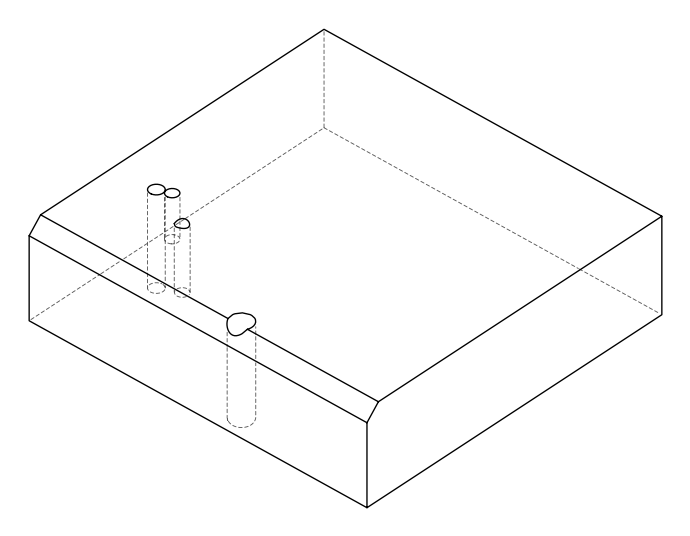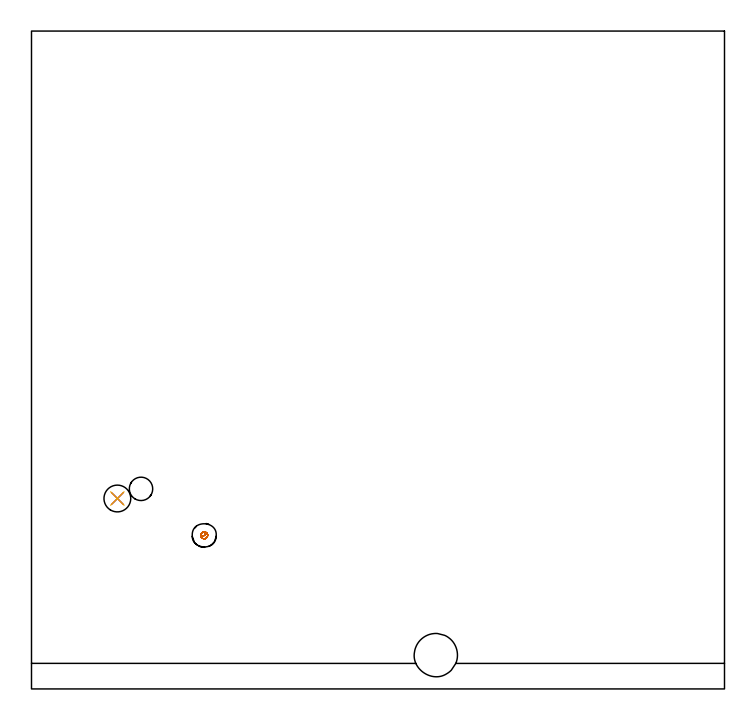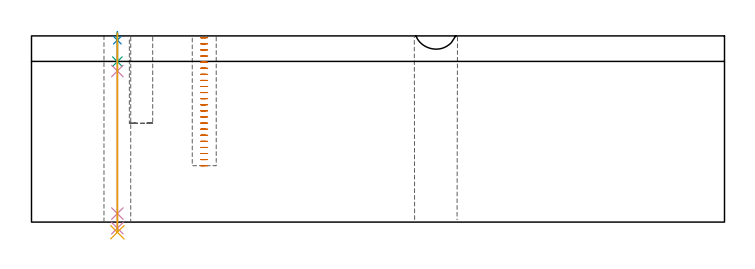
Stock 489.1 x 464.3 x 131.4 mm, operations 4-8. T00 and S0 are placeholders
(PLAN: 8 operations, 7 tool changes, 37 min)
(1 INDEXABLE_INSERT_DRILL_BLIND_HOLE_FROM_SOLID | STEP1POCKET | NXT0302_004 | 0.26 min | 13143 mm3)
(2 AREA_MILL | FG_CHAMFER_SURFACE | UGT0205_001 | 27.29 min | 79231 mm3)
(3 MILL_THROUGH_HOLE_FROM_SOLID_MATERIAL | STEP1HOLE_1 | NXT0201_007 | Circular | 5.91 min | 94864 mm3)
(4 MILL_BLIND_HOLE_FROM_SOLID_MATERIAL | STEP1POCKET_1 | NXT0201_011 | Spiral | 2.21 min | 20511 mm3)
(5 SPOT_DRILL | STEP1HOLE | NXT0321_9005460120000 | 0.05 min | 189 mm3)
(6 DRILL_BLIND_HOLE_INTO_CENTER | STEP1HOLE | NXT0301_092 | 0.08 min | 1729 mm3)
(7 GUN_DRILL_THROUGH_HOLE | STEP1HOLE | UGT0307_009 | 0.65 min | 12905 mm3)
(8 DRILL_TO_ENLARGE_THROUGH_HOLE | STEP1HOLE | UGT0301_257 | 0.56 min | 21970 mm3)
(TOOL NXT0302_004 | Index. Insert Drill 16.5mm [880-D1650L20-05] | D16.5 PA176 FL83 Z2)
(TOOL UGT0205_001 | Chamfer Mill 20 x 3 x 45 deg. | D20 FL50 Z2)
(TOOL NXT0201_007 | ENDMILL 25mm [R216.25-25050GCK54P 1620] | D25 R3 FL54 Z5)
(TOOL NXT0201_011 | ENDMILL 12mm [2P460-1200-NA 1630] | D12 FL38 Z6)
(TOOL NXT0321_9005460120000 | NC Spot Drill, 142deg, 12mm, Carbide, Uncoated | D12 PA142 FL30 Z2)
(TOOL NXT0301_092 | Carbide Drill 12.1mm [860.1-1210-061A1-MM 2214] | D12.1 PA140 FL77 Z2)
(TOOL UGT0307_009 | Gun Drill 12 mm | D12 PA130 FL24 Z1)
(TOOL UGT0301_257 | Twist Drill 18.9 mm | D18.9 PA118 FL135 Z2)
(OP 4 MILL_BLIND_HOLE_FROM_SOLID_MATERIAL)
G17 G21 G94 G90
T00 M6
G54
G17 G0 G90 X121.9 Y108.4 S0 M3
G43 Z141.4 H1
Z130.1
G94 G3 X122.46 Y110.29 R1.028 F250.
X119.845 Y109.734 R1.89
X120.566 Y106.345 R2.45
X119.845 Y109.734 R-2.45
X120.205 Y108.04 R1.225
X121.9 Y108.4 R1.225
G0 Z125.8
G3 X122.46 Y110.29 R1.028
X119.845 Y109.734 R1.89
X120.566 Y106.345 R2.45
X119.845 Y109.734 R-2.45
X120.205 Y108.04 R1.225
X121.9 Y108.4 R1.225
G0 Z121.5
G3 X122.46 Y110.29 R1.028
X119.845 Y109.734 R1.89
X120.566 Y106.345 R2.45
X119.845 Y109.734 R-2.45
X120.205 Y108.04 R1.225
X121.9 Y108.4 R1.225
G0 Z117.2
G3 X122.46 Y110.29 R1.028
X119.845 Y109.734 R1.89
X120.566 Y106.345 R2.45
X119.845 Y109.734 R-2.45
X120.205 Y108.04 R1.225
X121.9 Y108.4 R1.225
G0 Z112.9
G3 X122.46 Y110.29 R1.028
X119.845 Y109.734 R1.89
X120.566 Y106.345 R2.45
X119.845 Y109.734 R-2.45
X120.205 Y108.04 R1.225
X121.9 Y108.4 R1.225
G0 Z108.6
G3 X122.46 Y110.29 R1.028
X119.845 Y109.734 R1.89
X120.566 Y106.345 R2.45
X119.845 Y109.734 R-2.45
X120.205 Y108.04 R1.225
X121.9 Y108.4 R1.225
G0 Z104.3
G3 X122.46 Y110.29 R1.028
X119.845 Y109.734 R1.89
X120.566 Y106.345 R2.45
X119.845 Y109.734 R-2.45
X120.205 Y108.04 R1.225
X121.9 Y108.4 R1.225
G0 Z100.
G3 X122.46 Y110.29 R1.028
X119.845 Y109.734 R1.89
X120.566 Y106.345 R2.45
X119.845 Y109.734 R-2.45
X120.205 Y108.04 R1.225
X121.9 Y108.4 R1.225
G0 Z95.7
G3 X122.46 Y110.29 R1.028
X119.845 Y109.734 R1.89
X120.566 Y106.345 R2.45
X119.845 Y109.734 R-2.45
X120.205 Y108.04 R1.225
X121.9 Y108.4 R1.225
G0 Z91.4
G3 X122.46 Y110.29 R1.028
X119.845 Y109.734 R1.89
X120.566 Y106.345 R2.45
X119.845 Y109.734 R-2.45
X120.205 Y108.04 R1.225
X121.9 Y108.4 R1.225
G0 Z87.1
G3 X122.46 Y110.29 R1.028
X119.845 Y109.734 R1.89
X120.566 Y106.345 R2.45
X119.845 Y109.734 R-2.45
X120.205 Y108.04 R1.225
X121.9 Y108.4 R1.225
G0 Z82.8
G3 X122.46 Y110.29 R1.028
X119.845 Y109.734 R1.89
X120.566 Y106.345 R2.45
X119.845 Y109.734 R-2.45
X120.205 Y108.04 R1.225
X121.9 Y108.4 R1.225
G0 Z78.5
G3 X122.46 Y110.29 R1.028
X119.845 Y109.734 R1.89
X120.566 Y106.345 R2.45
X119.845 Y109.734 R-2.45
X120.205 Y108.04 R1.225
X121.9 Y108.4 R1.225
G0 Z74.2
G3 X122.46 Y110.29 R1.028
X119.845 Y109.734 R1.89
X120.566 Y106.345 R2.45
X119.845 Y109.734 R-2.45
X120.205 Y108.04 R1.225
X121.9 Y108.4 R1.225
G0 Z69.9
G3 X122.46 Y110.29 R1.028
X119.845 Y109.734 R1.89
X120.566 Y106.345 R2.45
X119.845 Y109.734 R-2.45
X120.205 Y108.04 R1.225
X121.9 Y108.4 R1.225
G0 Z65.6
G3 X122.46 Y110.29 R1.028
X119.845 Y109.734 R1.89
X120.566 Y106.345 R2.45
X119.845 Y109.734 R-2.45
X120.205 Y108.04 R1.225
X121.9 Y108.4 R1.225
G0 Z61.3
G3 X122.46 Y110.29 R1.028
X119.845 Y109.734 R1.89
X120.566 Y106.345 R2.45
X119.845 Y109.734 R-2.45
X120.205 Y108.04 R1.225
X121.9 Y108.4 R1.225
G0 Z57.
G3 X122.46 Y110.29 R1.028
X119.845 Y109.734 R1.89
X120.566 Y106.345 R2.45
X119.845 Y109.734 R-2.45
X120.205 Y108.04 R1.225
X121.9 Y108.4 R1.225
G0 Z52.7
G3 X122.46 Y110.29 R1.028
X119.845 Y109.734 R1.89
X120.566 Y106.345 R2.45
X119.845 Y109.734 R-2.45
X120.205 Y108.04 R1.225
X121.9 Y108.4 R1.225
G0 Z48.4
G3 X122.46 Y110.29 R1.028
X119.845 Y109.734 R1.89
X120.566 Y106.345 R2.45
X119.845 Y109.734 R-2.45
X120.205 Y108.04 R1.225
X121.9 Y108.4 R1.225
G0 Z44.1
G3 X122.46 Y110.29 R1.028
X119.845 Y109.734 R1.89
X120.566 Y106.345 R2.45
X119.845 Y109.734 R-2.45
X120.205 Y108.04 R1.225
X121.9 Y108.4 R1.225
G0 Z39.8
G3 X122.46 Y110.29 R1.028
X119.845 Y109.734 R1.89
X120.566 Y106.345 R2.45
X119.845 Y109.734 R-2.45
X120.205 Y108.04 R1.225
X121.9 Y108.4 R1.225
G0 Z141.4
M5
M2
(OP 5 SPOT_DRILL)
G17 G21 G94 G90
T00 M6
G54
G17 G0 G90 X60.6 Y134.4 S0 M3
G43 Z141.4 H0
G94 G81 G98 Z128.4 F250. R134.4
G80
M5
M2
(OP 6 DRILL_BLIND_HOLE_INTO_CENTER)
G17 G21 G94 G90
T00 M6
G54
G17 G0 G90 X60.6 Y134.4 S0 M3
G43 Z141.4 H1
G94 G81 G98 Z113.25 F250. R133.4
G80
M5
M2
(OP 7 GUN_DRILL_THROUGH_HOLE)
G17 G21 G94 G90
T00 M6
G54
G17 G0 G90 X60.6 Y134.4 M8
G43 Z141.4 H0
Z127.483
S716 M3
G94 G1 Z106.636 F125. M26
G4 X.084
Z6. F250.
G4 X.084
Z-4.298 F125.
G4 X.084
M5
M9
G0 Z127.483
Z141.4
M2
(OP 8 DRILL_TO_ENLARGE_THROUGH_HOLE)
G17 G21 G94 G90
T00 M6
G54
G17 G0 G90 X60.6 Y134.4 S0 M3
G43 Z141.4 H0
G94 G73 G98 Z-7.178 F250. Q17.322 R133.4
G80
M5
M2
